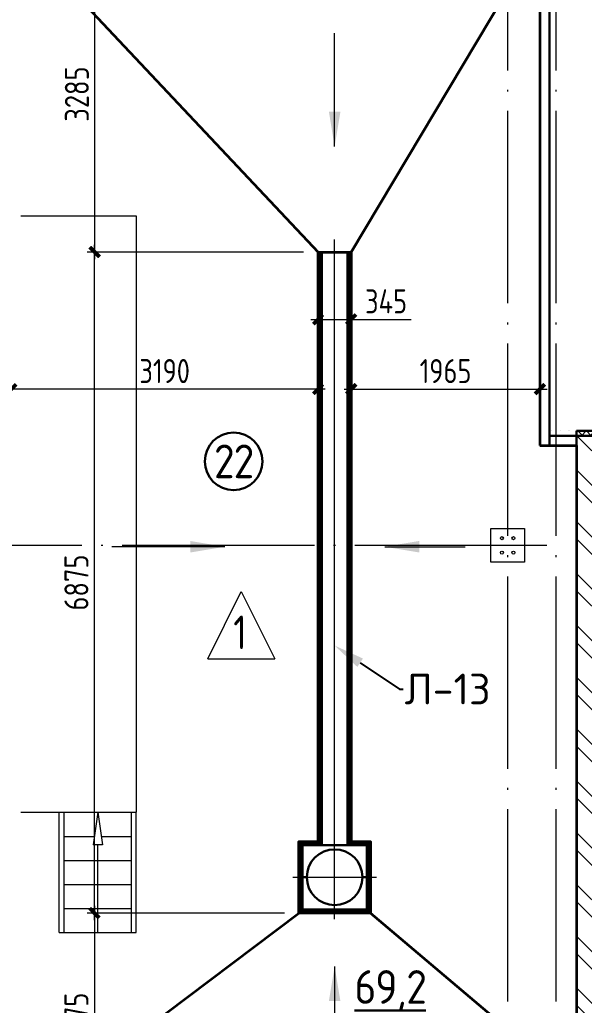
# Model space of a CAD drawing. Extents: x -965262 to 1142518, y -357520 to 71675.
# Drawn here: x 107845 to 113720, y -197934 to -187687 of the extents above; entities that cross this region are included whole.
import ezdxf
from ezdxf import colors
from ezdxf.entities.mleader import LeaderData, LeaderLine
from ezdxf.math import Vec2, Vec3

# ---------------------------------------------------------------- set-up
doc = ezdxf.new("R2010")
doc.units = 0
doc.header["$LTSCALE"] = 10
doc.linetypes.add('ACAD_ISO04W100', pattern=[30, 24, -3, 0, -3])
doc.linetypes.add('DOTE', pattern=[2.4200000000000004, 2, -0.2, 0.02, -0.2])
doc.layers.get('0').update_dxf_attribs({"linetype": 'CONTINUOUS', "lineweight": 30})
doc.layers.get('Defpoints').update_dxf_attribs({"linetype": 'CONTINUOUS'})
for name, color, linetype, lineweight in [('DOTE', 7, 'DOTE', 9), ('полы', 3, 'CONTINUOUS', 35), ('Полы_лотки', 7, 'CONTINUOUS', 30)]:
    doc.layers.add(name, color=color, linetype=linetype, lineweight=lineweight)
doc.styles.add('GOST 2.304', font='isocpeur.ttf', dxfattribs={"width": 0.75, "height": 250})
doc.styles.add('GOST-2.304_Type-B', font='isocpeur.ttf', dxfattribs={"width": 0.9})
doc.styles.get("Standard").update_dxf_attribs({"font": 'isocpeur.ttf', "height": 300})
doc.styles.add('ГОСТ 2м', font='isocpeur.ttf', dxfattribs={"width": 0.8, "height": 250})
doc.dimstyles.new('ГОСТ 2м', dxfattribs={"dimtxt": 250, "dimasz": 100, "dimexe": 75, "dimexo": 150, "dimgap": 62.5, "dimtad": 1, "dimdec": 0, "dimtxsty": 'ГОСТ 2м', "dimblk": 'ARCHTICK', "dimcen": 150, "dimdle": 75, "dimclrd": 256, "dimclre": 256, "dimclrt": 256, "dimadec": 0, "dimazin": 0, "dimtfac": 1, "dimtdec": 0, "dimtmove": 0, "dimatfit": 3, "dimldrblk": 'OBLIQUE', "dimfxl": 1, "dimlwd": 15, "dimlwe": 15, "dimarcsym": 0})

# ---------------------------------------------------------------- blocks, each defined once
blk = doc.blocks.new('_ArchTick')
at = {"color": 0, "linetype": 'ByBlock', "lineweight": 0, "const_width": 0.4}
blk.add_lwpolyline([(-0.5, -0.5), (0.5, 0.5)], dxfattribs=at)
blk = doc.blocks.new('*D1168')
at = {"lineweight": 15, "ltscale": 50, "transparency": 16777216}
for p, q in [((108622.9902025298, -196899.6851989919), (108622.9902025298, -199227.1247709118)), ((110599.7927507097, -196974.6851989919), (108547.9902025298, -196974.6851989919)), ((110567.092933822, -199152.1247709118), (108547.9902025298, -199152.1247709118))]:
    blk.add_line(p, q, dxfattribs=at)
at = {"layer": 'Defpoints', "color": 0, "lineweight": 15, "ltscale": 50, "transparency": 16777216}
for p in [(110749.7927507097, -196974.6851989919, 1451.289929769175), (108622.9902025298, -199152.1247709118), (110717.092933822, -199152.1247709118, 120.7137907183496)]:
    blk.add_point(p, dxfattribs=at)
at = {"lineweight": 15, "ltscale": 50, "transparency": 16777216, "xscale": 100, "yscale": 100, "zscale": 100}
for p, rotation in [((108622.9902025298, -196974.6851989919), 90), ((108622.9902025298, -199152.1247709118), 270)]:
    blk.add_blockref('_ArchTick', p, dxfattribs=dict(at, rotation=rotation))
at = {"lineweight": 15, "ltscale": 50, "transparency": 16777216, "insert": (108435.4902025299, -198063.4049849518), "char_height": 250, "attachment_point": 5, "rotation": 90, "style": 'ГОСТ 2м'}
blk.add_mtext('2175', dxfattribs=at)
blk = doc.blocks.new('_Oblique')
at = {"color": 0, "linetype": 'ByBlock', "lineweight": -2}
blk.add_line((-0.5, -0.5), (0.5, 0.5), dxfattribs=at)
blk = doc.blocks.new('*D1169')
at = {"lineweight": 15, "ltscale": 50, "transparency": 16777216}
for p, q in [((108622.9902025298, -197049.6851989919), (108622.9902025298, -190027.1247706156)), ((110799.7927507097, -190102.1247706156), (108547.9902025298, -190102.1247706156)), ((110599.7927507097, -196974.6851989919), (108547.9902025298, -196974.6851989919))]:
    blk.add_line(p, q, dxfattribs=at)
at = {"layer": 'Defpoints', "color": 0, "lineweight": 15, "ltscale": 50, "transparency": 16777216}
for p in [(108622.9902025298, -190102.1247706156), (110949.7927507097, -190102.1247706156, 1451.289929769175), (110749.7927507097, -196974.6851989919, 1451.289929769175)]:
    blk.add_point(p, dxfattribs=at)
at = {"lineweight": 15, "ltscale": 50, "transparency": 16777216, "xscale": 100, "yscale": 100, "zscale": 100}
for p, rotation in [((108622.9902025298, -190102.1247706156), 90), ((108622.9902025298, -196974.6851989919), 270)]:
    blk.add_blockref('_ArchTick', p, dxfattribs=dict(at, rotation=rotation))
at = {"lineweight": 15, "ltscale": 50, "transparency": 16777216, "insert": (108435.4902025299, -193538.4049848037), "char_height": 250, "attachment_point": 5, "rotation": 90, "style": 'ГОСТ 2м'}
blk.add_mtext('6875', dxfattribs=at)
blk = doc.blocks.new('*D1170')
at = {"lineweight": 15, "ltscale": 50, "transparency": 16777216}
for p, q in [((108627.7537097703, -190177.1247706156), (108627.7537097703, -186742.1247710885)), ((110799.7927507097, -186817.1247710885), (108552.7537097703, -186817.1247710885)), ((110799.7927507097, -190102.1247706156), (108552.7537097703, -190102.1247706156))]:
    blk.add_line(p, q, dxfattribs=at)
at = {"layer": 'Defpoints', "color": 0, "lineweight": 15, "ltscale": 50, "transparency": 16777216}
for p in [(108627.7537097703, -186817.1247710885), (110949.7927507097, -186817.1247710885, 1451.289929769175), (110949.7927507097, -190102.1247706156, 1451.289929769175)]:
    blk.add_point(p, dxfattribs=at)
at = {"lineweight": 15, "ltscale": 50, "transparency": 16777216, "xscale": 100, "yscale": 100, "zscale": 100}
for p, rotation in [((108627.7537097703, -186817.1247710885), 90), ((108627.7537097703, -190102.1247706156), 270)]:
    blk.add_blockref('_ArchTick', p, dxfattribs=dict(at, rotation=rotation))
at = {"lineweight": 15, "ltscale": 50, "transparency": 16777216, "insert": (108440.2537097703, -188459.624770852), "char_height": 250, "attachment_point": 5, "rotation": 90, "style": 'ГОСТ 2м'}
blk.add_mtext('3285', dxfattribs=at)
blk = doc.blocks.new('*D1171')
at = {"lineweight": 15, "ltscale": 50, "transparency": 16777216}
for p, q in [((111294.7927507097, -190252.1247706156), (111294.7927507097, -191602.0181188652)), ((113257.5779823591, -190252.1247706156), (113257.5779823591, -191602.0181188652)), ((111219.7927507097, -191527.0181188652), (113332.5779823591, -191527.0181188652))]:
    blk.add_line(p, q, dxfattribs=at)
at = {"layer": 'Defpoints', "color": 0, "lineweight": 15, "ltscale": 50, "transparency": 16777216}
for p in [(111294.7927507097, -190102.1247706156, 1451.289929769175), (113257.5779823591, -190102.1247706156, 1451.289929769175), (113257.5779823591, -191527.0181188652)]:
    blk.add_point(p, dxfattribs=at)
at = {"lineweight": 15, "ltscale": 50, "transparency": 16777216, "xscale": 100, "yscale": 100, "zscale": 100, "rotation": 180}
blk.add_blockref('_ArchTick', (111294.7927507097, -191527.0181188652), dxfattribs=at)
at = {"lineweight": 15, "ltscale": 50, "transparency": 16777216, "xscale": 100, "yscale": 100, "zscale": 100}
blk.add_blockref('_ArchTick', (113257.5779823591, -191527.0181188652), dxfattribs=at)
at = {"lineweight": 15, "ltscale": 50, "transparency": 16777216, "insert": (112276.1853665344, -191339.5181188652), "char_height": 250, "attachment_point": 5, "style": 'ГОСТ 2м'}
blk.add_mtext('1965', dxfattribs=at)
blk = doc.blocks.new('*D1172')
at = {"lineweight": 15, "ltscale": 50, "transparency": 16777216}
for p, q in [((107757.7891669818, -190252.1247702314), (107757.7891669818, -191602.0181188652)), ((110949.7927507097, -190252.1247706156), (110949.7927507097, -191602.0181188652)), ((111024.7927507097, -191527.0181188652), (107682.7891669818, -191527.0181188652))]:
    blk.add_line(p, q, dxfattribs=at)
at = {"layer": 'Defpoints', "color": 0, "lineweight": 15, "ltscale": 50, "transparency": 16777216}
for p in [(107757.7891669818, -190102.1247702314, 1451.289929769151), (110949.7927507097, -190102.1247706156, 1451.289929769175), (107757.7891669818, -191527.0181188652)]:
    blk.add_point(p, dxfattribs=at)
at = {"lineweight": 15, "ltscale": 50, "transparency": 16777216, "xscale": 100, "yscale": 100, "zscale": 100, "rotation": 180}
blk.add_blockref('_ArchTick', (107757.7891669818, -191527.0181188652), dxfattribs=at)
at = {"lineweight": 15, "ltscale": 50, "transparency": 16777216, "xscale": 100, "yscale": 100, "zscale": 100}
blk.add_blockref('_ArchTick', (110949.7927507097, -191527.0181188652), dxfattribs=at)
at = {"lineweight": 15, "ltscale": 50, "transparency": 16777216, "insert": (109353.7909588458, -191339.5181188652), "char_height": 250, "attachment_point": 5, "style": 'ГОСТ 2м'}
blk.add_mtext('3190', dxfattribs=at)
blk = doc.blocks.new('*D1173')
at = {"lineweight": 15, "ltscale": 50, "transparency": 16777216}
for p, q in [((110949.7927507097, -190252.1247706156), (110949.7927507097, -190876.9107575946)), ((111294.7927507097, -190252.1247706156), (111294.7927507097, -190876.9107575946)), ((110874.7927507097, -190801.9107575946), (111294.7927507097, -190801.9107575946)), ((111294.7927507097, -190801.9107575946), (111919.7927507097, -190801.9107575946))]:
    blk.add_line(p, q, dxfattribs=at)
at = {"layer": 'Defpoints', "color": 0, "lineweight": 15, "ltscale": 50, "transparency": 16777216}
for p in [(110949.7927507097, -190102.1247706156, 1451.289929769175), (111294.7927507097, -190102.1247706156), (111294.7927507097, -190801.9107575946)]:
    blk.add_point(p, dxfattribs=at)
at = {"lineweight": 15, "ltscale": 50, "transparency": 16777216, "xscale": 100, "yscale": 100, "zscale": 100, "rotation": 180}
blk.add_blockref('_ArchTick', (110949.7927507097, -190801.9107575946), dxfattribs=at)
at = {"lineweight": 15, "ltscale": 50, "transparency": 16777216, "xscale": 100, "yscale": 100, "zscale": 100}
blk.add_blockref('_ArchTick', (111294.7927507097, -190801.9107575946), dxfattribs=at)
at = {"lineweight": 15, "ltscale": 50, "transparency": 16777216, "insert": (111657.2927507097, -190614.4107575946), "char_height": 250, "attachment_point": 5, "style": 'ГОСТ 2м'}
blk.add_mtext('345', dxfattribs=at)

msp = doc.modelspace()

# ---------------------------------------------------------------- hatches: boundary and pattern name
at = {"lineweight": 15}
h = msp.add_hatch(dxfattribs=at)
h.set_pattern_fill('ANSI32', scale=40, angle=90, style=0)
h.set_pattern_definition([(135, (216725.1009810027, -214272.1247716777), (-269.4076836320746, -269.4076836320746), []), (135, (216725.1009810027, -214092.5195716777), (-269.4076836320746, -269.4076836320746), [])])
h.paths.add_polyline_path([(115437.5777346981, -192013.3440418619), (115317.856253108, -192013.3440418619), (115317.856253108, -192412.124772043), (115437.5777346981, -192412.124772043)])
h.paths.add_polyline_path([(115507.8562531061, -195702.1247720435), (115317.8562531061, -195702.1247720435), (115317.856253108, -196102.1247720427), (115507.856253108, -196102.1247720427)])
h.paths.add_polyline_path([(120437.577734692, -196752.1247720135), (120037.577734692, -196752.1247720135), (120037.577734692, -197952.1247720135), (120437.577734692, -197952.1247720135)])
h.paths.add_polyline_path([(119952.577734692, -191912.1247717965), (119877.2992162821, -191912.1247717965), (118077.741199255, -191912.1247717965), (118077.741199255, -192412.1247717903), (119878.1179490276, -192412.1247717905), (119952.577734692, -192412.1247719084)], flags=17)
h.paths.add_polyline_path([(119952.577734692, -191912.1247717965), (119877.2992162821, -191912.1247717965), (118077.741199255, -191912.1247717965), (118077.741199255, -192412.1247717903), (119878.1179490276, -192412.1247717905), (119952.577734692, -192412.1247719084)], flags=17)
h.paths.add_polyline_path([(120437.577734692, -192012.124772043), (119952.577734692, -192012.124772043), (119952.577734692, -192412.124772043), (120037.577734692, -192412.124772043), (120037.577734692, -193152.124772043), (120437.577734692, -193152.124772043)], flags=0)
h.paths.add_polyline_path([(120437.577734692, -193152.124772043), (120037.577734692, -193152.124772043), (120037.577734692, -195702.124772043), (119952.577734692, -195702.124772043), (119952.577734692, -196102.1247720429), (120037.577734692, -196102.1247720429), (120037.577734692, -196752.1247720135), (120437.577734692, -196752.1247720135)], flags=0)
h.paths.add_polyline_path([(119952.577734692, -195702.124772043), (115507.8562531061, -195702.1247720435), (115507.856253108, -196102.1247720427), (119952.577734692, -196102.1247720429)], flags=0)
h.paths.add_polyline_path([(120437.577734692, -192012.124772043), (119877.741199255, -192012.124772043), (118077.741199255, -192012.1247717902), (118077.741199255, -192412.1247717903), (119878.1179490276, -192412.1247717905), (120037.577734692, -192412.124772043), (120037.577734692, -195702.124772043), (115507.8562531061, -195702.1247720435), (115507.856253108, -196102.1247720427), (120037.577734692, -196102.124772043), (120037.577734692, -196752.1247720135), (120437.577734692, -196752.1247720135)], flags=17)
h.paths.add_polyline_path([(114037.577734692, -192412.124772043), (114237.5777346985, -192412.124772043), (114237.5777346985, -192012.124772043), (113637.577734692, -192012.124772043), (113637.577734692, -198602.124772043), (114037.577734692, -198602.124772043), (114037.577734692, -196102.1247722893), (114307.856253108, -196102.1247722893), (114307.856253108, -195702.1247722895), (114037.577734692, -195702.1247722895)])
h.paths.add_polyline_path([(118077.741199255, -192012.124772043), (115437.5777346985, -192012.124772043), (115437.5777346985, -192412.124772043), (118077.741199255, -192412.124772043)])
h.paths.add_polyline_path([(120437.577734692, -192012.124772043), (119877.741199255, -192012.124772043), (118077.741199255, -192012.1247717902), (118077.741199255, -192412.1247717903), (119878.1179490276, -192412.1247717905), (120037.577734692, -192412.124772043), (120037.577734692, -195702.124772043), (115507.8562531061, -195702.1247720435), (115507.856253108, -196102.1247720427), (120037.577734692, -196102.124772043), (120037.577734692, -196752.1247720135), (120437.577734692, -196752.1247720135)], flags=17)
h.paths.add_polyline_path([(120437.577734692, -197952.1247720135), (120037.577734692, -197952.1247720135), (120037.577734692, -198602.124772043), (120437.577734692, -198602.124772043)])
h.paths.add_polyline_path([(119952.577734692, -192412.1247717905), (119877.741199255, -192412.1247717905), (119877.741199255, -192012.124772043), (119952.577734692, -192012.124772043)], flags=0)
h.paths.add_polyline_path([(114237.5777346985, -192412.1247717963), (114307.8562531075, -192412.1247717963), (114307.8562531075, -192012.1247720433), (114237.5777346985, -192012.1247720433)])
h = msp.add_hatch(dxfattribs=at)
h.set_pattern_fill('ANSI37', scale=20, angle=90, style=0)
h.set_pattern_definition([(135, (113517.13167493, -192005.8069462264), (-44.90128060534577, -44.90128060534576), []), (225, (113517.13167493, -192005.8069462264), (44.90128060534576, -44.90128060534577), [])])
h.paths.add_polyline_path([(113637.577734692, -191962.2011507727), (113357.5777346999, -191962.2011507727), (113357.5777346999, -192062.1247717964), (113637.577734692, -192062.1247717964)], flags=16)
h.paths.add_polyline_path([(114308.6897783545, -191962.1247719197), (114237.5777346985, -191962.1247719197), (114237.5777346985, -192012.1247720429), (114308.6897783545, -192012.1247720429)])
h.paths.add_polyline_path([(113357.5777346999, -192062.1247717964), (113357.5777346999, -191962.1247717963), (114237.5777346985, -191962.1247717963), (114237.5777346985, -192012.124772043), (113637.577734692, -192012.124772043), (113637.5777346999, -192062.1247717964)])

# ---------------------------------------------------------------- linework, layer by layer
at = {"color": 7, "extrusion": (0, 0, -1)}
for p, q in [((113257.5777346999, -192112.1247720419, -1451.289929769133), (113257.5777347269, -186817.124772042, -3259.78434232621)), ((113357.5777347269, -186817.124772042, -3259.78434232621), (113357.5777347269, -192112.124772042, -1451.289929769155)), ((113637.577734692, -192012.124772043, -3259.78434232621), (114307.856253108, -192012.124772043, -3259.78434232621)), ((113637.577734692, -198602.124772043, -3259.78434232621), (113637.577734692, -192012.124772043, -3259.784342326214)), ((113357.5777346999, -192112.1247720419, -1451.289929769133), (113257.5777346999, -192112.1247720419, -1451.289929769133))]:
    msp.add_line(p, q, dxfattribs=at)
at = {"color": 7, "lineweight": 15}
for p, q in [((107857.5777340396, -189727.1247717773, -3259.784342326319), (109057.5777340247, -189727.1247717773, -3259.784342326319)), ((109057.5777340247, -189727.1247717773, -3259.784342326319), (109057.5777340247, -195927.1247717831, -3259.784342326319)), ((112747.577734692, -193327.1247720432, -4711.074272095327), (112747.577734692, -192977.1247720432, -4711.074272095327)), ((112747.577734692, -192977.1247720432, -4711.074272095327), (113097.577734692, -192977.1247720432, -4711.074272095327)), ((113097.577734692, -192977.1247720432, -4711.074272095327), (113097.577734692, -193327.1247720432, -4711.074272095327)), ((113097.577734692, -193327.1247720432, -4711.074272095327), (112747.577734692, -193327.1247720432, -4711.074272095327)), ((107857.5777340396, -195927.124771783, -3259.784342326902), (109057.5777340247, -195927.1247717831, -3259.784342326319)), ((108257.5777340252, -197177.1247698385, -3259.784342326028), (108257.5777340247, -195927.1247717831, -3259.784342326319)), ((108307.5777340252, -197177.1247698385, -3259.784342326028), (108307.5777340247, -195927.1247717831, -3259.784342326319)), ((108657.5777340247, -195927.1247717831, -3259.78434232641), (108608.5753270974, -196266.4379592334, -3259.78434232641)), ((108657.5777340247, -195927.1247717831, -3259.78434232641), (108706.5801409525, -196266.4379592334, -3259.78434232641)), ((109007.5777340252, -197177.1247698385, -3259.784342326028), (109007.5777340247, -195927.1247717831, -3259.784342326319)), ((109057.5777340252, -197177.1247698385, -3259.784342326028), (109057.5777340247, -195927.1247717831, -3259.784342326319)), ((108307.5777340247, -196177.1247713941, -3259.784342326261), (108621.4736208753, -196177.1247713941, -3259.784342326261)), ((108693.6818471742, -196177.1247713941, -3259.784342326261), (109007.5777340247, -196177.1247713942, -3259.784342326261)), ((108706.5801409525, -196266.4379592334, -3259.78434232641), (108608.5753270974, -196266.4379592334, -3259.78434232641)), ((108657.5777340252, -197177.1247698384, -3259.784342326028), (108657.5777340247, -196266.4379592334, -3259.78434232641)), ((108307.5777340247, -196427.1247710051, -3259.784342326203), (109007.5777340247, -196427.1247710052, -3259.784342326203)), ((108307.5777340252, -196677.1247706162, -3259.784342326145), (109007.5777340252, -196677.1247706162, -3259.784342326145)), ((108307.5777340252, -196927.1247702273, -3259.784342326087), (109007.5777340252, -196927.1247702274, -3259.784342326087)), ((108257.5777340252, -197177.1247698383, -3259.784342326028), (109057.5777340252, -197177.1247698384, -3259.784342326028))]:
    msp.add_line(p, q, dxfattribs=at)
at = {"color": 7, "ltscale": 100}
for p, q in [((113357.5777346999, -192012.1247720419, -1451.289929769133), (113357.5777346999, -192112.1247720419, -1451.289929769133)), ((113357.577734692, -192012.2011510182, -1454.052548796967), (113637.577734692, -192012.2011510182, -1454.052548796916)), ((113637.577734692, -192012.1247720419, -1451.289929769129), (113637.577734692, -192112.1247720419, -1451.289929769129)), ((113357.5777346999, -192112.124772042, -1451.289929769148), (113637.5777346999, -192112.124772042, -1451.289929769097))]:
    msp.add_line(p, q, dxfattribs=at)
at = {"color": 7}
for p, q in [((114307.856253108, -191962.1247717964, -1451.289929769106), (113637.5777346925, -191962.1247717962, -1451.289929769064)), ((113637.577734692, -192012.0483930666, -3257.021723298362), (113637.577734692, -191962.1247717963, -1451.289929769064))]:
    msp.add_line(p, q, dxfattribs=at)
at = {"lineweight": 15}
for p, q in [((109801.0761656393, -194332.0573683921, 8350.53509582726), (110151.0761656393, -193632.0573683921, 8350.53509582726)), ((110151.0761656393, -193632.0573683921, 8350.53509582726), (110501.0761656393, -194332.0573683921, 8350.53509582726)), ((109801.0761656393, -194332.0573683921, 8350.53509582726), (110501.0761656393, -194332.0573683921, 8350.53509582726))]:
    msp.add_line(p, q, dxfattribs=at)
at = {"color": 7}
msp.add_circle((110070.9960524291, -192278.3247159217, 8350.535095827181), 300, dxfattribs=at)
at = {"color": 7, "lineweight": 15}
for centre in [(112862.577734692, -193077.1247720427, -4711.074272095327), (112982.577734692, -193077.1247720427, -4711.074272095327), (112862.577734692, -193227.1247720427, -4711.074272095327), (112982.577734692, -193227.1247720427, -4711.074272095327)]:
    msp.add_circle(centre, 16, dxfattribs=at)
at = {"layer": 'DOTE', "color": 7, "ltscale": 100, "extrusion": (0, -1, 0)}
for p, q in [((112922.577734692, -186214.1402978372, -4711.074272095328), (112922.577734693, -235835.0073256994, -3259.784342326173)), ((113422.577734692, -186214.1402978372, -4711.074272095328), (113422.577734692, -237487.414864425, -4711.074272095328))]:
    msp.add_line(p, q, dxfattribs=at)
at = {"layer": 'DOTE', "color": 7, "ltscale": 100}
msp.add_line((113331.4985307576, -193152.124772043, -4711.074272095334), (55067.34039169503, -193152.1247720428, -4711.074272095328), dxfattribs=at)
at = {"layer": 'полы', "ltscale": 100}
for p, q in [((107857.5777346916, -186817.1247742168, -3259.784342326222), (110949.7927507097, -190102.1247706156, -3259.784342326197)), ((113257.7891696342, -186817.1247709015, -3259.784342326226), (111294.7927507097, -190102.1247706156, -3259.784342326197)), ((113257.5779823759, -186817.4741798133, -3259.784342326226), (113257.5779823787, -192112.1247709108, -3259.784342326197)), ((113257.5779823787, -192112.1247709108, -3259.784342326197), (113637.5779823409, -192112.124770682, -3259.784342326197)), ((113637.5779823489, -192112.1247709108, -3259.784342326147), (113637.5779823516, -198602.1247709118, -3259.784342326197)), ((107857.5777346916, -199152.124772043, -3259.78434232621), (110749.7927507097, -196974.6851989919, -3259.784342326197)), ((113422.577734692, -198602.124772043, -3259.78434232621), (111494.7927507097, -196974.6851989919, -3259.784342326197))]:
    msp.add_line(p, q, dxfattribs=at)
at = {"layer": 'полы', "lineweight": 0, "ltscale": 50}
for p, q in [((111122.2927507097, -189003.5362458926, -3259.784342326197), (111122.3051586351, -187827.4517217387, -3259.784342326195)), ((109979.5309923189, -193165.9049848038, -3259.784342326197), (108803.4464680995, -193165.9049881658, -3259.784342326195)), ((111643.5317706424, -193165.9049848038, -3259.784342326197), (112481.2988746869, -193165.9049881658, -3259.784342326195)), ((111122.2927507097, -197529.995443222, -3259.784342326197), (111122.3051586351, -198706.079967376, -3259.784342326195))]:
    msp.add_line(p, q, dxfattribs=at)
at = {"layer": 'полы', "ltscale": 50, "elevation": -3259.784342326197}
msp.add_lwpolyline([(110749.7927507097, -196974.6851989919), (110749.7927507097, -196229.6851989919), (110949.7927507097, -196229.6851989919), (110949.7927507097, -190102.1247706156), (111294.7927507097, -190102.1247706156), (111294.7927507097, -196229.6851989919), (111494.7927507097, -196229.6851989919), (111494.7927507097, -196974.6851989919), (110749.7927507097, -196974.6851989919)], close=True, dxfattribs=at)
at = {"layer": 'полы', "lineweight": 0, "ltscale": 50}
for points in [[(111182.2965477486, -188643.5368787529, -3259.784342326197), (111062.2965477556, -188643.5356130722, -3259.784342326197), (111122.2927507097, -189003.5362458926, -3259.784342326197)], [(109619.5309923189, -193225.9049848033, -3259.784342326197), (109619.5309923189, -193105.9049848038, -3259.784342326197), (109979.5309923189, -193165.9049848038, -3259.784342326197)], [(112003.5317706424, -193225.9049848033, -3259.784342326197), (112003.5317706424, -193105.9049848038, -3259.784342326197), (111643.5317706424, -193165.9049848038, -3259.784342326197)], [(111182.2965477486, -197889.9948103618, -3259.784342326197), (111062.2965477556, -197889.9960760424, -3259.784342326197), (111122.2927507097, -197529.995443222, -3259.784342326197)]]:
    msp.add_solid(points, dxfattribs=at)
at = {"layer": 'Полы_лотки', "color": 1, "linetype": 'ACAD_ISO04W100', "lineweight": 9, "ltscale": 50}
for p, q in [((111122.2927507097, -197037.2521953612, -3259.784342326144), (111122.2927507097, -189972.074369161, -3259.784342326144)), ((110687.2257543411, -196602.1851989919, -3259.784342326144), (111557.3597470792, -196602.1851989919, -3259.784342326144))]:
    msp.add_line(p, q, dxfattribs=at)
at = {"layer": 'Полы_лотки', "color": 5, "ltscale": 100}
for p, q in [((111294.7927507097, -190102.1247706156, -3259.784342326144), (110949.7927507097, -190102.1247706156, -3259.784342326144)), ((110949.7927507097, -190102.1247706156, -3259.784342326144), (110949.7927507097, -196229.6851989919, -3259.784342326144)), ((110969.7927507097, -190102.1247706156, -3259.784342326144), (110969.7927507097, -196249.6851989919, -3259.784342326144)), ((110987.2927507097, -190102.1247706156, -3259.784342326144), (110987.2927507097, -196267.1851989919, -3259.784342326144)), ((111257.2927507097, -196267.1851989919, -3259.784342326144), (111257.2927507097, -190102.1247706156, -3259.784342326144)), ((111274.7927507097, -196249.6851989919, -3259.784342326144), (111274.7927507097, -190102.1247706156, -3259.784342326144)), ((111294.7927507097, -196229.6851989919, -3259.784342326144), (111294.7927507097, -190102.1247706156, -3259.784342326144)), ((110949.7927507097, -196229.6851989919, -3259.784342326144), (110749.7927507097, -196229.6851989919, -3259.784342326144)), ((111494.7927507097, -196229.6851989919, -3259.784342326144), (111294.7927507097, -196229.6851989919, -3259.784342326144)), ((110969.7927507097, -196249.6851989919, -3259.784342326144), (110769.7927507097, -196249.6851989919, -3259.784342326144)), ((111457.2927507097, -196267.1851989919, -3259.784342326144), (110787.2927507097, -196267.1851989919, -3259.784342326144)), ((110987.2927507097, -196267.1851989919, -3259.784342326144), (111257.2927507097, -196267.1851989919, -3259.784342326144)), ((111474.7927507097, -196249.6851989919, -3259.784342326144), (111274.7927507097, -196249.6851989919, -3259.784342326144)), ((110787.2927507097, -196937.1851989919, -3259.784342326144), (111457.2927507097, -196937.1851989919, -3259.784342326144)), ((110749.7927507097, -196974.6851989919, -3259.784342326144), (111494.7927507097, -196974.6851989919, -3259.784342326144)), ((110769.7927507097, -196954.6851989919, -3259.784342326144), (111474.7927507097, -196954.6851989919, -3259.784342326144))]:
    msp.add_line(p, q, dxfattribs=at)
at = {"layer": 'Полы_лотки', "color": 5, "ltscale": 10}
for p, q in [((110749.7927507097, -196974.6851989919, -3259.784342326144), (110749.7927507097, -196229.6851989919, -3259.784342326144)), ((110787.2927507097, -196267.1851989919, -3259.784342326144), (110749.7927507097, -196229.6851989919, -3259.784342326144)), ((110987.2927507097, -196267.1851989919, -3259.784342326144), (110949.7927507097, -196229.6851989919, -3259.784342326144)), ((111257.2927507097, -196267.1851989919, -3259.784342326144), (111294.7927507097, -196229.6851989919, -3259.784342326144)), ((111457.2927507097, -196267.1851989919, -3259.784342326144), (111494.7927507097, -196229.6851989919, -3259.784342326144)), ((111494.7927507097, -196974.6851989919, -3259.784342326144), (111494.7927507097, -196229.6851989919, -3259.784342326144)), ((110769.7927507097, -196954.6851989919, -3259.784342326144), (110769.7927507097, -196249.6851989919, -3259.784342326144)), ((110787.2927507097, -196937.1851989919, -3259.784342326144), (110787.2927507097, -196267.1851989919, -3259.784342326144)), ((111457.2927507097, -196937.1851989919, -3259.784342326144), (111457.2927507097, -196267.1851989919, -3259.784342326144)), ((111474.7927507097, -196954.6851989919, -3259.784342326144), (111474.7927507097, -196249.6851989919, -3259.784342326144)), ((110787.2927507097, -196602.1851989919, -3259.784342326144), (110832.2927507097, -196602.1851989919, -3259.784342326144)), ((111457.2927507097, -196602.1851989919, -3259.784342326144), (111412.2927507097, -196602.1851989919, -3259.784342326144)), ((110749.7927507097, -196974.6851989919, -3259.784342326144), (110787.2927507097, -196937.1851989919, -3259.784342326144)), ((111494.7927507097, -196974.6851989919, -3259.784342326144), (111457.2927507097, -196937.1851989919, -3259.784342326144))]:
    msp.add_line(p, q, dxfattribs=at)
at = {"layer": 'Полы_лотки', "color": 5, "ltscale": 100}
msp.add_circle((111122.2927507097, -196602.1851989919, -3259.784342326144), 290, dxfattribs=at)

# ---------------------------------------------------------------- texts
at = {"color": 7, "char_height": 350, "attachment_point": 5, "style": 'GOST-2.304_Type-B'}
for s, insert, width in [('{\\fISOCPEUR|b0|i0|c0|p34;\\T0.95;22}', (110070.9960524291, -192278.3247159217, 13061.6093679227), 800), ('{\\fISOCPEUR|b0|i0|c0|p34;\\T0.95;\\L69,2}', (111700.1137230243, -197783.6550980045, -4671.728143748896), 2000)]:
    msp.add_mtext(s, dxfattribs=dict(at, insert=insert, width=width))
at = {"insert": (110137.2763186791, -194055.845796258, -3259.784342326173), "char_height": 350, "width": 1499.999999999795, "attachment_point": 5, "style": 'GOST 2.304'}
msp.add_mtext('{\\W0.8;1}', dxfattribs=at)

# ---------------------------------------------------------------- dimensions: what is measured, and where the dimension line sits
at = {"lineweight": 15, "ltscale": 50}
dim = msp.add_linear_dim(base=(108627.7537097703, -186817.1247710885, -4711.074272095371), p1=(110949.7927507097, -190102.1247706156, -3259.784342326197), p2=(110949.7927507097, -186817.1247710885, -3259.784342326197), angle=90, dimstyle='ГОСТ 2м', dxfattribs=at)
dim.commit()
dim.dimension.update_dxf_attribs({"geometry": '*D1170', "text_midpoint": (108440.2537097703, -188459.624770852, -4711.074272095371)})
for base, p2, text, picture, middle in [((108622.9902025298, -190102.1247706156, -4711.074272095371), (110949.7927507097, -190102.1247706156, -3259.784342326197), '6875', '*D1169', (108435.4902025299, -193538.4049848037, -4711.074272095371)), ((108622.9902025298, -199152.1247709118, -4711.074272095371), (110717.092933822, -199152.1247709118, -4590.360481377022), '2175', '*D1168', (108435.4902025299, -198063.4049849518, -4711.074272095371))]:
    dim = msp.add_linear_dim(base=base, p1=(110749.7927507097, -196974.6851989919, -3259.784342326197), p2=p2, angle=90, text=text, dimstyle='ГОСТ 2м', dxfattribs=at)
    dim.commit()
    dim.dimension.update_dxf_attribs({"geometry": picture, "text_midpoint": middle})
for base, p1, p2, text, picture, middle in [((107757.7891669818, -191527.0181188652, -4711.074272095371), (110949.7927507097, -190102.1247706156, -3259.784342326197), (107757.7891669818, -190102.1247702314, -3259.78434232622), '3190', '*D1172', (109353.7909588458, -191339.5181188652, -4711.074272095371)), ((113257.5779823591, -191527.0181188652, -4711.074272095371), (111294.7927507097, -190102.1247706156, -3259.784342326197), (113257.5779823591, -190102.1247706156, -3259.784342326197), '1965', '*D1171', (112276.1853665344, -191339.5181188652, -4711.074272095371))]:
    dim = msp.add_linear_dim(base=base, p1=p1, p2=p2, text=text, dimstyle='ГОСТ 2м', dxfattribs=at)
    dim.commit()
    dim.dimension.update_dxf_attribs({"geometry": picture, "text_midpoint": middle})
dim = msp.add_linear_dim(base=(111294.7927507097, -190801.9107575946, -4711.074272095371), p1=(110949.7927507097, -190102.1247706156, -3259.784342326197), p2=(111294.7927507097, -190102.1247706156, -4711.074272095371), dimstyle='ГОСТ 2м', dxfattribs=at)
dim.commit()
dim.dimension.update_dxf_attribs({"geometry": '*D1173', "text_midpoint": (111657.2927507097, -190614.4107575946, -4711.074272095371)})

# ---------------------------------------------------------------- leaders
at = {"layer": 'Полы_лотки', "color": 5, "lineweight": 15}
ml = msp.add_multileader_mtext('Standard', dxfattribs=at)
ml.set_content('Л-13', color=5)
ml.set_leader_properties()
ml.build(insert=Vec2(0, 0))
ml.multileader.update_dxf_attribs({"has_text_frame": 1, "text_right_attachment_type": 6, "dogleg_length": 36, "arrow_head_size": 320})
ctx = ml.context
ctx.base_point, ctx.char_height, ctx.arrow_head_size, ctx.landing_gap_size, ctx.plane_origin = Vec3(111833.9354393682, -194647.9335655718, -3259.784342326197), 320, 320, 16, Vec3(93794.09719891893, -204900.0418944376, -3259.784342326197)
ctx.right_attachment = 6
notes = []
notes.append((ctx, [(0, (1, 1, 0), (111797.9354393682, -194647.9335655718, -3259.784342326197), (1, 0), 36, [(0, [(111122.2927507102, -194193.5579463908, -3259.784342326197)], 0, [])])]))
ctx.mtext.insert, ctx.mtext.defined_height, ctx.mtext.flow_direction = Vec3(111849.9354393682, -194485.1650003231, -3259.784342326197), 341.5371304973942, 5
for ctx, leaders in notes:
    for number, flags, end, landing, length, lines in leaders:
        leader = LeaderData()
        leader.index, (leader.has_last_leader_line, leader.has_dogleg_vector, leader.attachment_direction) = number, flags
        leader.last_leader_point, leader.dogleg_vector, leader.dogleg_length = Vec3(end), Vec3(landing), length
        for number, points, colour, breaks in lines:
            line = LeaderLine()
            line.index, line.vertices, line.color, line.breaks = number, Vec3.list(points), colors.encode_raw_color(colour), breaks
            leader.lines.append(line)
        ctx.leaders.append(leader)

doc.saveas('drawing.dxf')
